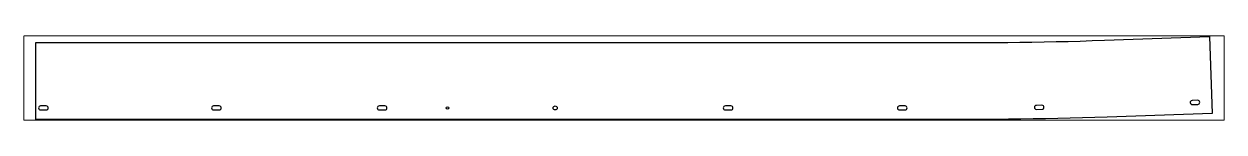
# Paper-space layout 'Layout1' of a CAD drawing. Header units: millimetres. Extents: x 0 to 257, y 88 to 107.
# The model-space entities are those that its viewports show. They can reach past a viewport. Long polylines and large blocks are cut down to what shows.
import ezdxf

# ---------------------------------------------------------------- set-up
doc = ezdxf.new("R2010")
doc.units = ezdxf.units.MM
doc.header["$LTSCALE"] = 25
doc.layers.add('3_Pezzi', color=7, linetype='Continuous')
doc.layers.add('5_Bulloni', color=7, linetype='Continuous')

msp = doc.modelspace()

# ---------------------------------------------------------------- linework, layer by layer
at = {"layer": '3_Pezzi', "color": 3, "linetype": 'Continuous'}
for p, q in [((7565.5, 0), (7565.5, 200)), ((7565.5, 200), (10000, 200)), ((10000, 200), (10031.3, 200.1)), ((10031.3, 200.1), (10062.7, 200.2)), ((10062.7, 200.2), (10094.1, 200.5)), ((10094.1, 200.5), (10125.4, 200.8)), ((10125.4, 200.8), (10156.8, 201.3)), ((10156.8, 201.3), (10188.2, 201.8)), ((10188.2, 201.8), (10219.5, 202.5)), ((10219.5, 202.5), (10250.9, 203.2)), ((10250.9, 203.2), (10282.3, 204.1)), ((10282.3, 204.1), (10313.6, 205)), ((10313.6, 205), (10345, 206.1)), ((10345, 206.1), (10618.6, 215.8)), ((10618.6, 215.8), (10625.7, 15.9)), ((10000, 0), (7565.5, 0)), ((10032, 0.1), (10000, 0)), ((10064, 0.2), (10032, 0.1)), ((10096, 0.5), (10064, 0.2)), ((10128, 0.8), (10096, 0.5)), ((10160, 1.3), (10128, 0.8)), ((10192, 1.8), (10160, 1.3)), ((10224, 2.5), (10192, 1.8)), ((10256, 3.3), (10224, 2.5)), ((10288, 4.2), (10256, 3.3)), ((10320, 5.1), (10288, 4.2)), ((10352.1, 6.2), (10320, 5.1)), ((10625.7, 15.9), (10352.1, 6.2))]:
    msp.add_line(p, q, dxfattribs=at)
at = {"layer": '5_Bulloni', "color": 4, "linetype": 'Continuous'}
for p, q in [((7592.7, 35.3), (7578.2, 35.3)), ((8042.7, 35.3), (8028.2, 35.3)), ((8473.7, 35.3), (8459.2, 35.3)), ((9373.7, 35.3), (9359.2, 35.3)), ((9826.7, 35.2), (9812.2, 35.2)), ((10182.7, 36.9), (10168.2, 36.7)), ((10587.8, 49.8), (10573.3, 49.3)), ((10573.7, 38.8), (10588.2, 39.3)), ((7578.2, 24.8), (7592.7, 24.8)), ((8028.2, 24.8), (8042.7, 24.8)), ((8459.2, 24.8), (8473.7, 24.8)), ((9359.2, 24.8), (9373.7, 24.8)), ((9812.2, 24.7), (9826.7, 24.7)), ((10168.4, 26.2), (10182.9, 26.4))]:
    msp.add_line(p, q, dxfattribs=at)
at = {"layer": '5_Bulloni', "color": 2, "linetype": 'Continuous'}
for centre, radius in [((8636.5, 30), 3.25), ((8916.5, 30), 5.25)]:
    msp.add_circle(centre, radius, dxfattribs=at)
at = {"layer": '5_Bulloni', "color": 4, "linetype": 'Continuous'}
for centre, start, end in [((7578.2, 30), 90, 270), ((7592.7, 30), 270, 90), ((8028.2, 30), 90, 270), ((8042.7, 30), 270, 90), ((8459.2, 30), 90, 270), ((8473.7, 30), 270, 90), ((9359.2, 30), 90, 270), ((9373.7, 30), 270, 90), ((9812.2, 30), 90, 270), ((9826.7, 30), 270, 90), ((10168.3, 31.4), 91.0125, 271.0125), ((10182.8, 31.7), 271.0125, 91.0125), ((10573.5, 44.1), 92.0254, 272.0254), ((10588, 44.6), 272.0254, 92.0254)]:
    msp.add_arc(centre, 5.25, start, end, dxfattribs=at)

psp = doc.layouts.get("Layout1")

# ---------------------------------------------------------------- viewports
at = {"layer": '0'}
psp.add_viewport(center=(128.5, 97.5), size=(257, 18.12057), view_center_point=(9095.57, 107.88), view_height=220.08345, dxfattribs=at)

doc.saveas('drawing.dxf')
